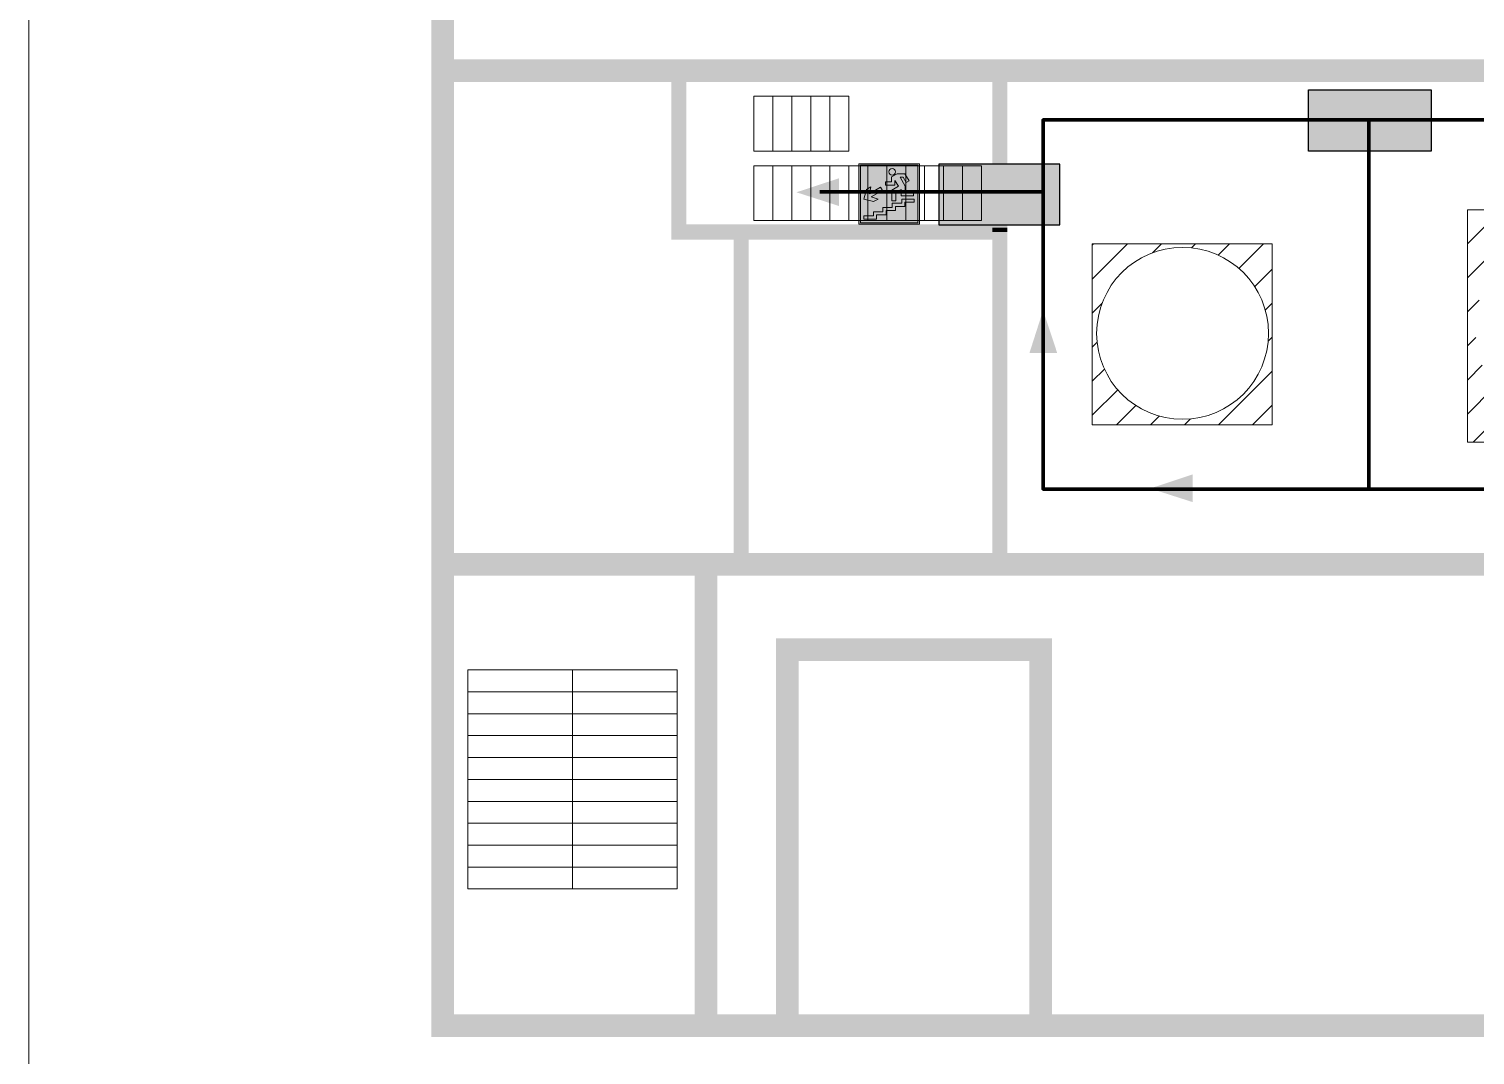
# Model space of a CAD drawing. Header units: millimetres. Extents: x 13810 to 67229, y 12374 to 21950.
# Drawn here: x 21121.1 to 21312.1, y 14655.7 to 14791.2 of the extents above; entities that cross this region are included whole.
import ezdxf

# ---------------------------------------------------------------- set-up
doc = ezdxf.new("R2010")
doc.units = ezdxf.units.MM
doc.layers.add('План_Штампы', color=7, linetype='Continuous')

# ---------------------------------------------------------------- blocks, each defined once
blk = doc.blocks.new('A$C7B4425F7')
at = {"true_color": 0xffffff}
blk.add_hatch(color=7, dxfattribs=at).paths.add_polyline_path([(0, 0), (-16, 0), (-16, -8), (0, -8)])
h = blk.add_hatch(color=126)
h.paths.add_polyline_path([(-0.2, -0.2), (-15.8, -0.2), (-15.8, -7.8), (-0.2, -7.8)])
h.paths.add_polyline_path([(-11.76, -2.03), (-11.76, -3.66), (-11.17, -3.66, -0.568275), (-11.17, -6.18), (-12.58, -6.18), (-12.58, -2.03)], flags=16)
h.paths.add_polyline_path([(-13.33, -4.12, -0.495768), (-13.59, -6.18), (-15.03, -6.18), (-15.03, -2.03), (-13.59, -2.03, -0.487973)], flags=16)
h.paths.add_polyline_path([(-10.25, -2.03), (-9.48, -2.03), (-9.48, -6.18), (-10.25, -6.18)], flags=16)
h.paths.add_polyline_path([(-13.84, -3.69), (-14.24, -3.69), (-14.24, -3.03), (-13.9, -3.03, -0.692621)], flags=0)
h.paths.add_polyline_path([(-9.15, -2.03), (-8.4, -2.03), (-8.04, -3.07), (-7.68, -2.03), (-6.93, -2.03), (-7.64, -4.1), (-6.93, -6.18), (-7.68, -6.18), (-8.04, -5.14), (-8.4, -6.18), (-9.15, -6.18), (-8.44, -4.1)], flags=16)
h.paths.add_polyline_path([(-11.76, -4.46), (-11.42, -4.46, -0.692621), (-11.36, -5.12), (-11.76, -5.12)], flags=0)
h.paths.add_polyline_path([(-13.9, -5.2), (-14.24, -5.2), (-14.24, -4.55), (-13.84, -4.55, -0.708038)], flags=0)
edge = h.paths.add_edge_path(flags=16)
edge.add_ellipse((-5.51, -4.08), major_axis=(0, 2.05), ratio=0.586184, start_angle=0, end_angle=360)
edge = h.paths.add_edge_path(flags=0)
edge.add_ellipse((-5.51, -4.08), major_axis=(0, 1.14), ratio=0.454828, start_angle=0, end_angle=360)
h.paths.add_polyline_path([(-4.13, -4.96, 0.377264), (-3.48, -4.52, 0.0555), (-3.16, -2.03), (-1.66, -2.03), (-1.66, -4.96), (-0.96, -4.96), (-0.96, -7.01), (-1.75, -7.01), (-1.75, -6.18), (-3.3, -6.18), (-3.3, -7.02), (-4.13, -7.02)], flags=16)
h.paths.add_polyline_path([(-2.73, -2.91), (-2.28, -2.91), (-2.28, -4.96), (-3.05, -4.96, 0.079136)], flags=0)
at = {"color": 126}
blk.add_lwpolyline([(-16, -8), (0, -8), (0, 0), (-16, 0)], close=True, dxfattribs=at)
blk = doc.blocks.new('A$C32E8229D')
at = {"true_color": 0xffffff}
blk.add_hatch(color=7, dxfattribs=at).paths.add_polyline_path([(0, 0), (0, -8), (16, -8), (16, 0)])
h = blk.add_hatch(color=126)
h.paths.add_polyline_path([(0.2, -0.2), (15.8, -0.2), (15.8, -7.8), (0.2, -7.8)])
h.paths.add_polyline_path([(13.49, -2.05), (12.08, -2.05), (11.37, -2.63, 0.162397), (11.29, -2.84), (11.29, -3.63), (10.35, -3.63), (10.35, -4.05), (11.68, -4.05), (11.68, -3.48), (12.26, -4.28), (11.29, -5.1), (11.29, -6.78), (11.85, -6.78), (11.85, -5.44), (12.8, -4.64), (12.8, -5.94), (14.46, -5.94), (14.46, -5.39), (13.45, -5.39), (13.45, -3.97), (12.46, -2.59), (13.15, -2.59), (13.69, -3.34), (14.18, -3)], flags=16)
h.paths.add_polyline_path([(10.74, -1.82, 1), (11.8, -1.82, 1)], flags=16)
h.paths.add_polyline_path([(9.39, -3.59), (5.99, -3.59), (6.56, -3.03), (5.91, -3.03), (5.1, -3.83), (5.91, -4.64), (6.56, -4.64), (5.99, -4.09), (9.39, -4.09)], flags=16)
h.paths.add_polyline_path([(4.29, -1.08), (1.72, -1.08), (1.72, -6.6), (4.29, -6.6)], flags=16)
at = {"color": 126}
blk.add_lwpolyline([(16, -8), (0, -8), (0, 0), (16, 0)], close=True, dxfattribs=at)
blk = doc.blocks.new('вниз 3')
at = {"lineweight": 0, "true_color": 0xffffff}
h = blk.add_hatch(color=7, dxfattribs=at)
h.dxf.hatch_style = 1
h.paths.add_polyline_path([(40997.5, -4475.69), (40997.25, -4475.28), (40995.76, -4476.15), (40995.97, -4475.23), (40995.39, -4475.56), (40995.05, -4476.83), (40996.33, -4477.17), (40996.91, -4476.83), (40996, -4476.55)], flags=0)
h.paths.add_polyline_path([(40999.81, -4473.95), (41000.22, -4473.95), (41000.64, -4474.67), (41001.03, -4474.43), (41000.46, -4473.49), (41000.42, -4473.49), (40999.43, -4473.49), (40998.68, -4473.92), (40998.68, -4474.57), (40997.88, -4474.57), (40997.88, -4475), (40999.14, -4475), (40999.14, -4474.43), (40999.14, -4474.38), (40999.59, -4475.15), (40998.72, -4475.67), (40998.72, -4477.06), (40999.24, -4477.06), (40999.24, -4475.96), (40999.95, -4475.56), (40999.95, -4476.43), (41001.61, -4476.43), (41001.61, -4475.88), (41000.47, -4475.88), (41000.47, -4475.12)], flags=0)
h.paths.add_polyline_path([(40999.2, -4473.24, 1), (40998.35, -4473.24, 1)], flags=0)
h.paths.add_polyline_path([(41000.46, -4477.26), (41001.69, -4477.26), (41001.69, -4476.84), (41000.03, -4476.84), (41000.03, -4477.39), (40998.78, -4477.39), (40998.78, -4477.95), (40997.53, -4477.95), (40997.53, -4478.5), (40996.29, -4478.5), (40996.29, -4479.06), (40995.05, -4479.06), (40995.05, -4479.48), (40995.29, -4479.48), (40996.72, -4479.48), (40996.72, -4478.92), (40997.97, -4478.92), (40997.97, -4478.36), (40999.2, -4478.36), (40999.2, -4477.81), (41000.46, -4477.81)], flags=0)
h.paths.add_polyline_path([(41002.37, -4472.17), (40994.37, -4472.17), (40994.37, -4480.17), (41002.37, -4480.17)])
h.paths.add_polyline_path([(41002.16, -4479.96), (40994.57, -4479.96), (40994.57, -4472.37), (41002.16, -4472.37)], flags=16)
h.paths.add_polyline_path([(41001.61, -4475.88), (41001.61, -4476.43), (40999.95, -4476.43), (40999.95, -4475.56), (40999.24, -4475.96), (40999.24, -4477.06), (40998.72, -4477.06), (40998.72, -4475.67), (40999.59, -4475.15), (40999.14, -4474.38), (40999.14, -4474.43), (40999.14, -4475), (40997.88, -4475), (40997.88, -4474.57), (40998.68, -4474.57), (40998.68, -4473.92), (40999.43, -4473.49), (41000.42, -4473.49), (41000.46, -4473.49), (41001.03, -4474.43), (41000.64, -4474.67), (41000.22, -4473.95), (40999.81, -4473.95), (41000.47, -4475.12), (41000.47, -4475.88)], flags=0)
h.paths.add_polyline_path([(41001.69, -4476.84), (41001.69, -4477.26), (41000.46, -4477.26), (41000.46, -4477.81), (40999.2, -4477.81), (40999.2, -4478.36), (40997.97, -4478.36), (40997.97, -4478.92), (40996.72, -4478.92), (40996.72, -4479.48), (40995.05, -4479.48), (40995.05, -4479.06), (40996.29, -4479.06), (40996.29, -4478.5), (40997.53, -4478.5), (40997.53, -4477.95), (40998.78, -4477.95), (40998.78, -4477.39), (41000.03, -4477.39), (41000.03, -4476.84)], flags=0)
h.paths.add_polyline_path([(40998.35, -4473.24, -1), (40999.2, -4473.24, -1)], flags=0)
h.paths.add_polyline_path([(40997.5, -4475.69), (40996, -4476.55), (40996.91, -4476.83), (40996.33, -4477.17), (40995.05, -4476.83), (40995.39, -4475.56), (40995.97, -4475.23), (40995.76, -4476.15), (40997.25, -4475.28)], flags=0)
at = {"lineweight": 0}
h = blk.add_hatch(color=126, dxfattribs=at)
h.dxf.hatch_style = 1
h.paths.add_polyline_path([(41002.16, -4472.37), (40994.57, -4472.37), (40994.57, -4479.96), (41002.16, -4479.96)])
h.paths.add_polyline_path([(40995.97, -4475.23), (40995.76, -4476.15), (40997.25, -4475.28), (40997.5, -4475.69), (40996, -4476.55), (40996.91, -4476.83), (40996.33, -4477.17), (40995.05, -4476.83), (40995.39, -4475.56)], flags=16)
h.paths.add_polyline_path([(40997.88, -4474.57), (40998.68, -4474.57), (40998.68, -4473.92), (40999.43, -4473.49), (41000.42, -4473.49), (41000.46, -4473.49), (41001.03, -4474.43), (41000.64, -4474.67), (41000.22, -4473.95), (40999.81, -4473.95), (41000.47, -4475.12), (41000.47, -4475.88), (41001.61, -4475.88), (41001.61, -4476.43), (40999.95, -4476.43), (40999.95, -4475.56), (40999.24, -4475.96), (40999.24, -4477.06), (40998.72, -4477.06), (40998.72, -4475.67), (40999.59, -4475.15), (40999.14, -4474.38), (40999.14, -4474.43), (40999.14, -4475), (40997.88, -4475)], flags=16)
h.paths.add_polyline_path([(40998.35, -4473.24, -1), (40999.2, -4473.24, -1)], flags=16)
h.paths.add_polyline_path([(40997.53, -4477.95), (40998.78, -4477.95), (40998.78, -4477.39), (41000.03, -4477.39), (41000.03, -4476.84), (41001.69, -4476.84), (41001.69, -4477.26), (41000.46, -4477.26), (41000.46, -4477.81), (40999.2, -4477.81), (40999.2, -4478.36), (40997.97, -4478.36), (40997.97, -4478.92), (40996.72, -4478.92), (40996.72, -4479.48), (40995.05, -4479.48), (40995.05, -4479.06), (40996.29, -4479.06), (40996.29, -4478.5), (40997.53, -4478.5)], flags=16)
at = {"lineweight": 0, "true_color": 0xffffff}
h = blk.add_hatch(color=7, dxfattribs=at)
h.dxf.hatch_style = 1
h.paths.add_polyline_path([(40999.2, -4473.24, 1), (40998.35, -4473.24, 1)])
h.paths.add_polyline_path([(40999.81, -4473.95), (41000.22, -4473.95), (41000.64, -4474.67), (41001.03, -4474.43), (41000.46, -4473.49), (41000.42, -4473.49), (40999.43, -4473.49), (40998.68, -4473.92), (40998.68, -4474.57), (40997.88, -4474.57), (40997.88, -4475), (40999.14, -4475), (40999.14, -4474.43), (40999.14, -4474.38), (40999.59, -4475.15), (40998.72, -4475.67), (40998.72, -4477.06), (40999.24, -4477.06), (40999.24, -4475.96), (40999.95, -4475.56), (40999.95, -4476.43), (41001.61, -4476.43), (41001.61, -4475.88), (41000.47, -4475.88), (41000.47, -4475.12)])
h.paths.add_polyline_path([(40999.2, -4477.81), (41000.46, -4477.81), (41000.46, -4477.26), (41001.69, -4477.26), (41001.69, -4476.84), (41000.03, -4476.84), (41000.03, -4477.39), (40998.78, -4477.39), (40998.78, -4477.95), (40997.53, -4477.95), (40997.53, -4478.5), (40996.29, -4478.5), (40996.29, -4479.06), (40995.05, -4479.06), (40995.05, -4479.48), (40995.29, -4479.48), (40996.72, -4479.48), (40996.72, -4478.92), (40997.97, -4478.92), (40997.97, -4478.36), (40999.2, -4478.36)])
h.paths.add_polyline_path([(40997.5, -4475.69), (40997.25, -4475.28), (40995.76, -4476.15), (40995.97, -4475.23), (40995.39, -4475.56), (40995.05, -4476.83), (40996.33, -4477.17), (40996.91, -4476.83), (40996, -4476.55)])
at = {"color": 126, "lineweight": 0}
for points in [[(40994.37, -4472.17), (41002.37, -4472.17), (41002.37, -4480.17), (40994.37, -4480.17)], [(40994.57, -4472.37), (41002.16, -4472.37), (41002.16, -4479.96), (40994.57, -4479.96)]]:
    blk.add_lwpolyline(points, close=True, dxfattribs=at)
for points in [[(40999.14, -4474.43), (40999.14, -4475), (40997.88, -4475), (40997.88, -4474.57), (40998.68, -4474.57), (40998.68, -4473.92), (40999.43, -4473.49), (41000.42, -4473.49), (41000.46, -4473.49), (41001.03, -4474.43), (41000.64, -4474.67), (41000.22, -4473.95), (40999.81, -4473.95), (41000.47, -4475.12), (41000.47, -4475.88), (41001.61, -4475.88), (41001.61, -4476.43), (40999.95, -4476.43), (40999.95, -4475.56), (40999.24, -4475.96), (40999.24, -4477.06), (40998.72, -4477.06), (40998.72, -4475.67), (40999.59, -4475.15), (40999.14, -4474.38), (40999.14, -4474.43)], [(40995.05, -4476.83), (40995.39, -4475.56), (40995.97, -4475.23), (40995.76, -4476.15), (40997.25, -4475.28), (40997.5, -4475.69), (40996, -4476.55), (40996.91, -4476.83), (40996.33, -4477.17), (40995.05, -4476.83)], [(40995.29, -4479.48), (40995.05, -4479.48), (40995.05, -4479.06), (40996.29, -4479.06), (40996.29, -4478.5), (40997.53, -4478.5), (40997.53, -4477.95), (40998.78, -4477.95), (40998.78, -4477.39), (41000.03, -4477.39), (41000.03, -4476.84), (41001.69, -4476.84), (41001.69, -4477.26), (41000.46, -4477.26), (41000.46, -4477.81), (40999.2, -4477.81), (40999.2, -4478.36), (40997.97, -4478.36), (40997.97, -4478.92), (40996.72, -4478.92), (40996.72, -4479.48), (40995.05, -4479.48)]]:
    blk.add_lwpolyline(points, dxfattribs=at)
blk.add_circle((40998.77, -4473.24), 0.426, dxfattribs=at)

msp = doc.modelspace()

# ---------------------------------------------------------------- hatches: boundary and pattern name
at = {"lineweight": 0}
h = msp.add_hatch(dxfattribs=at)
h.set_pattern_fill('ANSI31', color=256, angle=180)
h.set_pattern_definition([(225, (42436.4928, 17572.97), (2.24506403, -2.24506403), [])])
h.paths.add_polyline_path([(21341.64, 14736.61), (21341.64, 14767.31), (21311.08, 14767.31), (21311.08, 14736.61)])
h.paths.add_polyline_path([(21312.16, 14751.7, -1), (21340.82, 14751.7, -1)], flags=0)
h.paths.add_polyline_path([(21340.82, 14751.7, 1), (21312.16, 14751.7, 1)], flags=16)
h.paths.add_polyline_path([(21285.3, 14762.79), (21261.52, 14762.79), (21261.52, 14738.91), (21285.3, 14738.91)])
h.paths.add_polyline_path([(21284.81, 14750.99, -1), (21262.12, 14750.99, -1)], flags=16)

# ---------------------------------------------------------------- linework, layer by layer
at = {"color": 126, "lineweight": 0, "true_color": 0x008754}
msp.add_lwpolyline([(21121.1, 14942.36), (21721.1, 14942.36), (21721.1, 14547.36), (21121.1, 14547.36)], close=True, dxfattribs=at)
at = {"lineweight": 100}
for points, const_width in [([(21555.5, 14659.59), (21665.87, 14659.59), (21668.16, 14659.59), (21668.16, 14850.49), (21175.75, 14850.49), (21175.75, 14659.59), (21555.5, 14659.59)], 3), ([(21569.95, 14659.59), (21569.95, 14785.68), (21175.75, 14785.68)], 3), ([(21215.17, 14764.37), (21206.94, 14764.37), (21206.94, 14785.68), (21206.94, 14785.68)], 2), ([(21249.33, 14785.68), (21249.33, 14771.53)], 2), ([(21249.33, 14764.95), (21249.33, 14764.37)], 2), ([(21210.53, 14659.59), (21210.53, 14720.48), (21175.75, 14720.48)], 3), ([(21210.53, 14720.48), (21347.4, 14720.48), (21347.4, 14659.59)], 3)]:
    msp.add_lwpolyline(points, dxfattribs=dict(at, const_width=const_width))
at = {"lineweight": 0}
for points in [[(21219.35, 14775.05), (21216.85, 14775.05), (21216.85, 14782.31), (21219.35, 14782.31)], [(21221.86, 14775.05), (21219.35, 14775.05), (21219.35, 14782.31), (21221.86, 14782.31)], [(21224.37, 14775.05), (21221.86, 14775.05), (21221.86, 14782.31), (21224.37, 14782.31)], [(21226.87, 14775.05), (21224.37, 14775.05), (21224.37, 14782.31), (21226.87, 14782.31)], [(21229.38, 14775.05), (21226.87, 14775.05), (21226.87, 14782.31), (21229.38, 14782.31)], [(21219.35, 14765.87), (21216.85, 14765.87), (21216.85, 14773.12), (21219.35, 14773.12)], [(21221.86, 14765.87), (21219.35, 14765.87), (21219.35, 14773.12), (21221.86, 14773.12)], [(21224.37, 14765.87), (21221.86, 14765.87), (21221.86, 14773.12), (21224.37, 14773.12)], [(21226.87, 14765.87), (21224.37, 14765.87), (21224.37, 14773.12), (21226.87, 14773.12)], [(21229.38, 14765.87), (21226.87, 14765.87), (21226.87, 14773.12), (21229.38, 14773.12)], [(21231.88, 14765.87), (21229.38, 14765.87), (21229.38, 14773.12), (21231.88, 14773.12)], [(21234.39, 14765.87), (21231.88, 14765.87), (21231.88, 14773.12), (21234.39, 14773.12)], [(21236.9, 14765.87), (21234.39, 14765.87), (21234.39, 14773.12), (21236.9, 14773.12)], [(21239.4, 14765.87), (21236.9, 14765.87), (21236.9, 14773.12), (21239.4, 14773.12)], [(21241.91, 14765.87), (21239.4, 14765.87), (21239.4, 14773.12), (21241.91, 14773.12)], [(21244.41, 14765.87), (21241.91, 14765.87), (21241.91, 14773.12), (21244.41, 14773.12)], [(21246.92, 14765.87), (21244.41, 14765.87), (21244.41, 14773.12), (21246.92, 14773.12)], [(21341.64, 14736.61), (21311.08, 14736.61), (21311.08, 14767.31), (21341.64, 14767.31)], [(21285.3, 14738.91), (21261.52, 14738.91), (21261.52, 14762.79), (21285.3, 14762.79)], [(21192.9, 14706.56), (21179.09, 14706.56), (21179.09, 14703.67), (21192.9, 14703.67)], [(21206.71, 14706.56), (21192.9, 14706.56), (21192.9, 14703.67), (21206.71, 14703.67)], [(21192.9, 14703.67), (21179.09, 14703.67), (21179.09, 14700.78), (21192.9, 14700.78)], [(21206.71, 14703.67), (21192.9, 14703.67), (21192.9, 14700.78), (21206.71, 14700.78)], [(21192.9, 14700.78), (21179.09, 14700.78), (21179.09, 14697.89), (21192.9, 14697.89)], [(21192.9, 14700.78), (21179.09, 14700.78), (21179.09, 14697.89), (21192.9, 14697.89)], [(21206.71, 14700.78), (21192.9, 14700.78), (21192.9, 14697.89), (21206.71, 14697.89)], [(21206.71, 14700.78), (21192.9, 14700.78), (21192.9, 14697.89), (21206.71, 14697.89)], [(21192.9, 14697.89), (21179.09, 14697.89), (21179.09, 14695), (21192.9, 14695)], [(21206.71, 14697.89), (21192.9, 14697.89), (21192.9, 14695), (21206.71, 14695)], [(21192.9, 14695), (21179.09, 14695), (21179.09, 14692.1), (21192.9, 14692.1)], [(21206.71, 14695), (21192.9, 14695), (21192.9, 14692.1), (21206.71, 14692.1)], [(21192.9, 14692.1), (21179.09, 14692.1), (21179.09, 14689.21), (21192.9, 14689.21)], [(21206.71, 14692.1), (21192.9, 14692.1), (21192.9, 14689.21), (21206.71, 14689.21)], [(21192.9, 14689.21), (21179.09, 14689.21), (21179.09, 14686.32), (21192.9, 14686.32)], [(21206.71, 14689.21), (21192.9, 14689.21), (21192.9, 14686.32), (21206.71, 14686.32)], [(21192.9, 14686.32), (21179.09, 14686.32), (21179.09, 14683.43), (21192.9, 14683.43)], [(21206.71, 14686.32), (21192.9, 14686.32), (21192.9, 14683.43), (21206.71, 14683.43)], [(21192.9, 14683.43), (21179.09, 14683.43), (21179.09, 14680.54), (21192.9, 14680.54)], [(21206.71, 14683.43), (21192.9, 14683.43), (21192.9, 14680.54), (21206.71, 14680.54)], [(21192.9, 14680.54), (21179.09, 14680.54), (21179.09, 14677.65), (21192.9, 14677.65)], [(21206.71, 14680.54), (21192.9, 14680.54), (21192.9, 14677.65), (21206.71, 14677.65)]]:
    msp.add_lwpolyline(points, close=True, dxfattribs=at)
at = {"color": 126, "lineweight": 100, "true_color": 0x008754}
for points in [[(21561.31, 14692.61), (21561.31, 14667.43), (21526.11, 14667.43), (21526.11, 14779.16), (21255.04, 14779.16), (21255.04, 14730.43), (21349.58, 14730.43), (21349.58, 14779.16)], [(21298.09, 14779.16), (21298.09, 14730.43)], [(21225.57, 14769.68), (21255.04, 14769.68)]]:
    msp.add_lwpolyline(points, dxfattribs=at)
at = {"lineweight": 100}
for points, const_width in [([(21249.33, 14720.48), (21215.17, 14720.48), (21215.17, 14764.37), (21249.33, 14764.37)], 2), ([(21254.73, 14659.59), (21221.26, 14659.59), (21221.26, 14709.24), (21254.73, 14709.24)], 3)]:
    msp.add_lwpolyline(points, close=True, dxfattribs=dict(at, const_width=const_width))
at = {"lineweight": 0}
msp.add_circle((21273.47, 14750.99), 11.35, dxfattribs=at)
at = {"layer": 'План_Штампы', "color": 126, "true_color": 0x008754}
for points in [[(21228.09, 14771.46), (21228.09, 14767.8), (21222.47, 14769.61)], [(21256.91, 14748.4), (21253.25, 14748.41), (21255.05, 14754.03)], [(21274.82, 14732.37), (21274.81, 14728.71), (21269.19, 14730.51)]]:
    msp.add_solid(points, dxfattribs=at)

# ---------------------------------------------------------------- block references
at = {"color": 126, "true_color": 0x008754}
msp.add_blockref('вниз 3', (-19763.66, 19245.55), dxfattribs=at)
at = {"layer": 'План_Штампы', "color": 126, "true_color": 0x008754, "xscale": 1.012510887696, "yscale": 1.012510887696, "zscale": 1.012510887696, "rotation": 359.9978653237144}
msp.add_blockref('A$C32E8229D', (21290.1, 14783.12), dxfattribs=at)
at = {"layer": 'План_Штампы'}
msp.add_blockref('A$C7B4425F7', (21257.28, 14773.32), dxfattribs=at)

doc.saveas('drawing.dxf')
